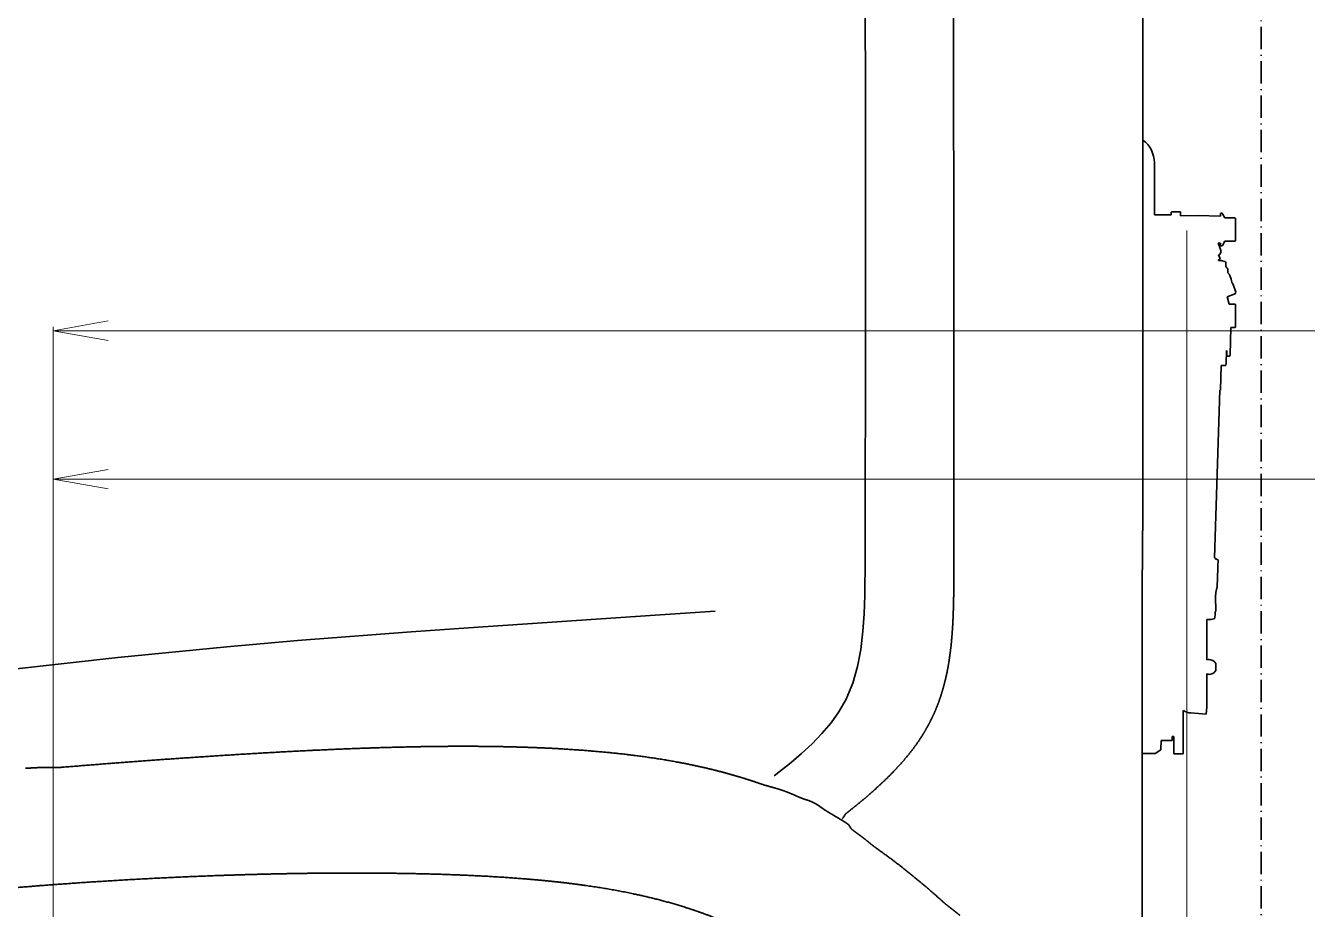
# Model space of a CAD drawing. Header units: millimetres. Extents: x 120 to 10915, y 515 to 8014.
# Drawn here: x 1935 to 2625, y 5429 to 5904 of the extents above; entities that cross this region are included whole.
import ezdxf

# ---------------------------------------------------------------- set-up
doc = ezdxf.new("R2010")
doc.units = ezdxf.units.MM
doc.linetypes.add('DASHDOT', pattern=[18.5, 12, -3, 0.5, -3])
doc.layers.get('0').update_dxf_attribs({"lineweight": 13})
doc.layers.add('201_Dimensions', color=7, linetype='Continuous', lineweight=13)
doc.layers.add('206_Cab_side_and_top_view', color=7, linetype='Continuous', lineweight=13)

# ---------------------------------------------------------------- blocks, each defined once
blk = doc.blocks.new('2647074')
at = {"layer": '201_Dimensions', "color": 2, "linetype": 'DASHDOT', "lineweight": 35}
blk.add_line((2600, 1270), (2600, 2463.175293), dxfattribs=at)
blk = doc.blocks.new('2409089')
at = {"layer": '206_Cab_side_and_top_view', "color": 3, "lineweight": 35}
for p, q in [((2386.8, 2019.71), (2386.96, 1962.35)), ((2536.28, 1996.69), (2536.28, 1942.56)), ((2536.28, 1996.69), (2536.28, 1876.47)), ((2386.96, 1962.35), (2387.06, 1904.99)), ((2542.5, 1902.4), (2542.5, 1930.3)), ((2387.06, 1904.99), (2387.08, 1847.64)), ((2551.6, 1903.7), (2551.6, 1902.4)), ((2551.8, 1903.9), (2556.6, 1903.9)), ((2556.6, 1901.74), (2556.6, 1903.9)), ((2542.5, 1902.4), (2551.6, 1902.4)), ((2542.5, 1902.4), (2542.5, 1902.4)), ((2556.6, 1901.74), (2565.99, 1901.9)), ((2578, 1901.69), (2566.05, 1901.9)), ((2578, 1901.69), (2578, 1902.61)), ((2580.49, 1900.7), (2579.2, 1902.93)), ((2580.49, 1900.7), (2585.66, 1900.7)), ((2586.2, 1900.4), (2586.18, 1900.43)), ((2586.2, 1900.4), (2586.2, 1897.87)), ((2586.2, 1897.87), (2586.2, 1891.9)), ((2586.2, 1891.9), (2586.2, 1888.43)), ((2578, 1887.11), (2576.85, 1887.09)), ((2576.85, 1887.09), (2577.53, 1885.24)), ((2577.53, 1885.24), (2578.48, 1882.69)), ((2578, 1886.21), (2578, 1887.11)), ((2580.49, 1888.1), (2579.2, 1885.87)), ((2580.49, 1888.1), (2585.66, 1888.1)), ((2586.2, 1888.4), (2586.18, 1888.37)), ((2586.2, 1888.43), (2586.2, 1888.41)), ((2586.2, 1888.41), (2586.2, 1888.4)), ((2536.28, 1874.99), (2536.28, 1876.47)), ((2576.96, 1878.08), (2577.9, 1878.45)), ((2577.08, 1877.75), (2576.96, 1878.08)), ((2577.03, 1880.79), (2577.74, 1881.08)), ((2577.03, 1880.79), (2577.51, 1879.49)), ((2577.08, 1877.75), (2577.15, 1877.76)), ((2577.51, 1879.49), (2577.89, 1878.47)), ((2577.74, 1881.08), (2578.48, 1882.69)), ((2577.89, 1878.47), (2577.9, 1878.45)), ((2582.05, 1873.14), (2582.05, 1871.08)), ((2583.07, 1869.72), (2583.83, 1867.65)), ((2584.89, 1864.8), (2586.2, 1861.25)), ((2536.25, 1749.72), (2536.25, 1856.53)), ((2581.64, 1858.23), (2585.46, 1859.65)), ((2581.64, 1858.23), (2581.81, 1857.62)), ((2581.81, 1857.64), (2582.81, 1854.3)), ((2582.81, 1854.3), (2585.66, 1854.3)), ((2586.2, 1854), (2586.2, 1851.47)), ((2586.2, 1851.47), (2586.2, 1845.5)), ((2387.08, 1847.64), (2386.83, 1717.05)), ((2583.2, 1827.06), (2583.65, 1841.7)), ((2583.65, 1841.7), (2585.66, 1841.7)), ((2586.2, 1842), (2586.18, 1841.97)), ((2586.2, 1845.5), (2586.2, 1842.03)), ((2586.2, 1842.03), (2586.2, 1842.01)), ((2586.2, 1842.01), (2586.2, 1842)), ((2581.26, 1829.26), (2581.05, 1822.25)), ((2581.26, 1829.26), (2581.32, 1829.25)), ((2581.5, 1829.05), (2581.42, 1826.3)), ((2578.11, 1808.15), (2578.51, 1821.21)), ((2580.51, 1821.34), (2578.51, 1821.21)), ((2581.05, 1822.25), (2581.02, 1821.47)), ((2581.62, 1826.26), (2582.17, 1826.25)), ((2583.2, 1827.06), (2583.17, 1826.39)), ((2574.89, 1717.77), (2577.67, 1807.92)), ((2575.32, 1717.52), (2575.3, 1717.07)), ((2386.65, 1697.67), (2386.83, 1717.05)), ((2576.65, 1712.04), (2576.34, 1702.19)), ((2576.61, 1716.7), (2576.8, 1716.59)), ((2576.68, 1713.06), (2576.65, 1712.04)), ((2576.7, 1713.23), (2576.68, 1713.06)), ((2576.7, 1713.29), (2576.8, 1716.53)), ((2576.7, 1713.23), (2576.7, 1713.29)), ((2576.8, 1716.54), (2576.8, 1716.59)), ((2576.8, 1716.54), (2576.8, 1716.53)), ((2386.3, 1687.61), (2386.65, 1697.67)), ((2535.99, 1675), (2535.99, 1700.97)), ((2575.42, 1696.4), (2575.43, 1696.78)), ((2575.43, 1696.78), (2575.45, 1697.4)), ((2575.47, 1697.91), (2575.45, 1697.45)), ((2575.45, 1697.45), (2575.45, 1697.4)), ((2575.39, 1695.25), (2575.33, 1693.22)), ((2575.42, 1696.29), (2575.39, 1695.25)), ((2575.42, 1696.4), (2575.42, 1696.39)), ((2575.42, 1696.39), (2575.42, 1696.29)), ((2575.5, 1692.7), (2575.5, 1692.94)), ((2575.5, 1689.06), (2575.5, 1692.7)), ((2273.85, 1686.9), (2173.38, 1680.06)), ((2306.16, 1689.06), (2273.85, 1686.9)), ((2385.67, 1678.33), (2386.3, 1687.61)), ((2570.65, 1662.76), (2570.65, 1684.64)), ((2081.33, 1673.17), (2142.63, 1677.88)), ((2142.63, 1677.88), (2173.38, 1680.06)), ((2384.5, 1668.33), (2385.67, 1678.33)), ((2043.41, 1669.92), (1984.75, 1664.19)), ((2081.33, 1673.17), (2043.41, 1669.92)), ((2535.99, 1520.5), (2535.99, 1675)), ((1928.55, 1657.83), (1984.75, 1664.19)), ((2384.5, 1668.33), (2382.77, 1659.19)), ((2382.77, 1659.19), (2380.18, 1650.26)), ((2575.5, 1660.7), (2575.5, 1660.94)), ((2575.5, 1657.06), (2575.5, 1660.7)), ((2380.18, 1650.26), (2378.52, 1645.92)), ((2570.65, 1637.52), (2570.65, 1655.24)), ((2372.7, 1634.85), (2376.58, 1641.7)), ((2378.52, 1645.92), (2376.58, 1641.7)), ((2368.5, 1628.91), (2372.7, 1634.85)), ((2558, 1612.26), (2558, 1635.56)), ((2570.65, 1637.52), (2570.3, 1633.54)), ((2363.62, 1623.13), (2368.5, 1628.91)), ((2562.13, 1634.25), (2570.3, 1633.54)), ((2358.34, 1617.69), (2363.62, 1623.13)), ((2553, 1621.64), (2552, 1621.52)), ((2552, 1619.51), (2552, 1621.52)), ((2553, 1612.26), (2553, 1621.64)), ((2163.06, 1616.3), (2163.27, 1616.3)), ((2352.55, 1612.35), (2358.34, 1617.69)), ((2546, 1614.49), (2543, 1612.39)), ((2546.15, 1617.12), (2546, 1617.06)), ((2546, 1614.49), (2546, 1617.06)), ((2546.15, 1619.51), (2546.15, 1617.47)), ((2546.15, 1619.51), (2552, 1619.51)), ((2546.15, 1617.12), (2546.15, 1617.55)), ((2347.02, 1607.63), (2337.94, 1600.45)), ((2347.02, 1607.63), (2352.55, 1612.35)), ((2535.99, 1612.39), (2543, 1612.39)), ((2553, 1612.26), (2558, 1612.26)), ((2349.49, 1589.76), (2349.44, 1589.78)), ((2349.49, 1589.76), (2349.53, 1589.74)), ((2349.53, 1589.74), (2350.44, 1589.34)), ((2377.24, 1574.63), (2377.2, 1574.66)), ((2377.24, 1574.63), (2377.29, 1574.59))]:
    blk.add_line(p, q, dxfattribs=at)
for centre, radius, start, end in [((2527.3, 1930.3), 15.2, 0, 53.78448), ((2551.8, 1903.7), 0.2, 90, 180), ((2566.05, 1902.15), 0.257, 256.04405, 268.87586), ((2578.64, 1902.61), 0.643, 30, 180), ((2578.64, 1886.19), 0.643, 180, 330), ((2577.55, 1871.27), 6.5, 70.96818, 93.51416), ((2577.55, 1871.27), 6.5, 58.22735, 70.96818), ((3997.23, 1829.52), 1417.04, 178.08799, 178.18333), ((2578.55, 1871.2), 4, 28.95502, 54.04986), ((2580.25, 1868.68), 3, 20.31658, 53.17666), ((2588.65, 1867.81), 4.82, 181.8906, 218.74256), ((2585.03, 1860.82), 1.25, 290.31658, 20.31658), ((2581.31, 1829.06), 0.197, 359.19471, 86.63778), ((2572, 1691), 4, 28.95503, 33.93896), ((2572, 1691), 6.5, 257.99212, 262.93566), ((2572, 1691), 6.5, 262.93566, 285.43593), ((2572, 1691), 6.5, 285.43593, 298.22692), ((1690.05, 1715.26), 885.53, 358.05956, 358.2733), ((2572, 1691), 4, 322.50981, 331.04497), ((2572, 1659), 4, 28.95502, 109.74435), ((2572, 1659), 4, 250.25572, 331.04498), ((2563, 1644.22), 10, 240.00028, 264.99987), ((2289.92, 1369.92), 227.17, 73.00769, 73.4524), ((2194.14, 1338.34), 297.75, 54.98674, 55.8324), ((3005.69, 2659.79), 1253.79, 239.47547, 239.72848), ((2060.91, 1366.66), 378.92, 32.82084, 33.13351)]:
    blk.add_arc(centre, radius, start, end, dxfattribs=at)
for centre, major_axis, start_param, end_param in [((2580.02, 1821.5), (1, -0.031), 5.23511, 6.282307), ((2581.62, 1826.3), (-0.2, 0.006), 6.282307, 7.853104), ((2582.17, 1826.42), (1, -0.031), 4.711511, 6.282307), ((2575.61, 1808.22), (2.5, -0.08), 5.685784, 6.283211), ((2572.82, 1717.6), (2.5, -0.08), 0.498821, 0.597402), ((2572.82, 1717.6), (2.5, -0.08), 0.000025, 0.498821), ((2572.79, 1716.61), (4, -0.12), 0.495837, 0.89567), ((2572.79, 1716.61), (4, -0.12), 0.30243, 0.495837)]:
    blk.add_ellipse(centre, major_axis=major_axis, ratio=0.169462, start_param=start_param, end_param=end_param, dxfattribs=at)
for points, knots in [([(2536.28, 1996.69), (2536.28, 1998.53), (2536.28, 2000.38), (2536.28, 2002.23), (2536.28, 2005.96), (2536.28, 2009.68), (2536.28, 2011.41), (2536.28, 2014.68), (2536.28, 2017.94), (2536.27, 2019.33), (2536.27, 2021.05), (2536.27, 2022.78), (2536.27, 2023.73), (2536.27, 2024.59), (2536.27, 2025.45), (2536.27, 2025.68), (2536.26, 2026.57), (2536.26, 2027.46), (2536.26, 2028.29), (2536.26, 2029.09), (2536.26, 2029.89), (2536.26, 2030.48), (2536.26, 2031.41), (2536.25, 2032.34), (2536.25, 2032.65), (2536.25, 2033.61), (2536.25, 2034.57), (2536.25, 2035.05), (2536.25, 2035.86), (2536.24, 2036.68), (2536.24, 2037.56), (2536.24, 2038.4), (2536.24, 2039.24), (2536.23, 2039.62), (2536.23, 2040.61), (2536.23, 2041.59), (2536.23, 2041.9), (2536.22, 2042.88), (2536.22, 2043.85), (2536.22, 2044.26), (2536.21, 2045.27), (2536.21, 2046.28), (2536.21, 2046.45), (2536.21, 2047.45), (2536.2, 2048.45), (2536.2, 2048.91), (2536.2, 2049.84), (2536.19, 2050.77), (2536.19, 2051.21), (2536.17, 2055.38), (2536.14, 2059.54), (2536.12, 2063.24), (2535.99, 2081.49), (2535.77, 2099.73), (2535.54, 2114.3), (2535.22, 2129.64), (2534.84, 2144.98), (2534.82, 2145.78), (2534.68, 2151.39), (2534.53, 2157), (2534.4, 2161.7), (2534.23, 2167.32), (2534.05, 2172.94), (2534.03, 2173.74), (2533.83, 2180.19), (2533.61, 2186.64), (2533.41, 2192.28), (2533.18, 2198.72), (2532.93, 2205.16), (2532.89, 2206.19), (2532.76, 2209.51), (2532.63, 2212.84), (2532.53, 2215.34), (2532.36, 2219.56), (2532.19, 2223.77), (2532.12, 2225.45), (2531.98, 2228.82), (2531.83, 2232.19), (2531.76, 2233.87), (2531.64, 2236.54), (2531.52, 2239.21), (2531.5, 2239.77), (2531.22, 2246.16), (2530.92, 2252.56), (2530.67, 2257.97), (2530.37, 2264.22), (2530.07, 2270.47), (2530.01, 2271.6), (2529.88, 2274.28), (2529.75, 2276.97), (2529.66, 2278.78), (2529.52, 2281.54), (2529.38, 2284.3), (2529.34, 2285.22), (2529.24, 2287.09), (2529.15, 2288.97), (2529.11, 2289.72), (2528.32, 2305.29), (2527.49, 2320.86), (2526.71, 2335.42), (2525.9, 2350.03), (2525.09, 2364.64)], [0, 0, 0, 0, 0, 0, 9.241664, 9.241664, 9.241664, 18.62768, 18.62768, 18.62768, 25.558928, 25.558928, 25.558928, 27.258717, 27.258717, 27.258717, 29.865634, 29.865634, 29.865634, 31.725979, 31.725979, 31.725979, 33.871445, 33.871445, 33.871445, 36.369266, 36.369266, 36.369266, 38.656136, 38.656136, 38.656136, 40.442683, 40.442683, 40.442683, 42.85202, 42.85202, 42.85202, 45.353006, 45.353006, 45.353006, 47.738113, 47.738113, 47.738113, 50.40768, 50.40768, 50.40768, 52.71937, 52.71937, 52.71937, 55.061268, 55.061268, 55.061268, 73.554779, 73.554779, 73.554779, 146.289568, 146.289568, 146.289568, 150.282721, 150.282721, 150.282721, 174.357374, 174.357374, 174.357374, 178.390186, 178.390186, 178.390186, 206.619835, 206.619835, 206.619835, 210.597653, 210.597653, 210.597653, 223.265666, 223.265666, 223.265666, 231.689722, 231.689722, 231.689722, 240.113777, 240.113777, 240.113777, 245.059226, 245.059226, 245.059226, 272.126856, 272.126856, 272.126856, 276.356983, 276.356983, 276.356983, 285.56393, 285.56393, 285.56393, 290.157668, 290.157668, 290.157668, 294.950521, 294.950521, 294.950521, 368.099064, 368.099064, 368.099064, 368.099064, 368.099064, 368.099064]), ([(2433.45, 2197.5), (2433.61, 2175.77), (2433.74, 2154.04), (2433.86, 2132.31), (2433.98, 2108.45), (2434.08, 2084.59), (2434.1, 2081.05), (2434.19, 2057.2), (2434.27, 2033.34), (2434.34, 2011.62), (2434.4, 1987.49), (2434.44, 1963.36), (2434.45, 1960.94), (2434.49, 1936.84), (2434.53, 1912.74), (2434.55, 1891.06), (2434.57, 1867.37), (2434.58, 1843.69), (2434.58, 1839.65), (2434.6, 1813.74), (2434.6, 1787.84), (2434.6, 1763.94), (2434.6, 1740.04), (2434.6, 1716.14)], [0, 0, 0, 0, 0, 0, 109.177919, 109.177919, 109.177919, 119.89868, 119.89868, 119.89868, 229.041459, 229.041459, 229.041459, 241.167891, 241.167891, 241.167891, 350.134578, 350.134578, 350.134578, 360.191726, 360.191726, 360.191726, 480.301005, 480.301005, 480.301005, 480.301005, 480.301005, 480.301005]), ([(2536.28, 1996.69), (2536.28, 2000.03), (2536.28, 2003.38), (2536.28, 2006.56), (2536.28, 2011.47), (2536.28, 2016.38), (2536.27, 2018.4), (2536.27, 2020.24), (2536.27, 2022.08), (2536.27, 2022.36), (2536.27, 2022.91), (2536.27, 2023.46), (2536.27, 2023.74), (2536.27, 2024.29), (2536.27, 2024.84), (2536.27, 2025.12), (2536.27, 2025.53), (2536.27, 2025.94), (2536.27, 2026.08), (2536.27, 2026.36), (2536.26, 2026.65), (2536.26, 2026.76), (2536.26, 2027.17), (2536.26, 2027.57), (2536.26, 2027.91), (2536.26, 2028.44), (2536.26, 2028.98), (2536.26, 2029.26), (2536.26, 2029.69), (2536.26, 2030.12), (2536.26, 2030.27), (2536.26, 2030.58), (2536.26, 2030.89), (2536.26, 2031.04), (2536.26, 2031.34), (2536.26, 2031.63), (2536.25, 2031.84), (2536.25, 2032.14), (2536.25, 2032.43), (2536.25, 2032.59), (2536.25, 2032.9), (2536.25, 2033.2), (2536.25, 2033.36), (2536.25, 2033.59), (2536.25, 2033.82), (2536.25, 2033.9), (2536.25, 2034.05), (2536.25, 2034.21), (2536.25, 2034.28), (2536.25, 2034.44), (2536.25, 2034.59), (2536.25, 2034.67), (2536.25, 2034.82), (2536.25, 2034.98), (2536.25, 2035.06), (2536.25, 2035.21), (2536.25, 2035.36), (2536.25, 2035.44), (2536.25, 2035.6), (2536.25, 2035.76), (2536.25, 2035.82), (2536.25, 2035.98), (2536.24, 2036.14), (2536.24, 2036.22), (2536.24, 2036.37), (2536.24, 2036.53), (2536.24, 2036.61), (2536.24, 2036.86), (2536.24, 2037.1), (2536.24, 2037.21), (2536.24, 2037.69), (2536.24, 2038.17), (2536.24, 2038.48), (2536.24, 2038.99), (2536.23, 2039.49), (2536.23, 2039.52), (2536.23, 2039.79), (2536.23, 2040.06), (2536.23, 2040.11), (2536.23, 2040.28), (2536.23, 2040.44), (2536.23, 2040.52), (2536.23, 2040.68), (2536.23, 2040.84), (2536.23, 2040.9), (2536.23, 2041.06), (2536.23, 2041.22), (2536.23, 2041.3), (2536.23, 2041.46), (2536.23, 2041.61), (2536.23, 2041.69), (2536.23, 2041.85), (2536.23, 2042.01), (2536.23, 2042.07), (2536.23, 2042.23), (2536.23, 2042.38), (2536.23, 2042.45), (2536.22, 2042.59), (2536.22, 2042.73), (2536.22, 2042.8), (2536.22, 2043.02), (2536.22, 2043.23), (2536.22, 2043.36), (2536.22, 2043.64), (2536.22, 2043.93), (2536.22, 2044.07), (2536.22, 2044.34), (2536.22, 2044.62), (2536.22, 2044.79), (2536.21, 2045.19), (2536.21, 2045.59), (2536.21, 2045.93), (2536.21, 2046.48), (2536.21, 2047.03), (2536.21, 2047.31), (2536.2, 2048), (2536.2, 2048.69), (2536.2, 2049.1), (2536.19, 2049.92), (2536.19, 2050.74), (2536.19, 2051.15), (2536.19, 2051.76), (2536.18, 2052.37), (2536.18, 2052.57), (2536.18, 2052.98), (2536.18, 2053.38), (2536.18, 2053.58), (2536.18, 2053.78), (2536.17, 2053.98)], [0, 0, 0, 0, 0, 0, 16.734874, 16.734874, 16.734874, 24.565875, 24.565875, 24.565875, 25.945687, 25.945687, 25.945687, 27.325498, 27.325498, 27.325498, 28.705817, 28.705817, 28.705817, 29.395977, 29.395977, 29.395977, 30.115547, 30.115547, 30.115547, 31.425819, 31.425819, 31.425819, 32.806138, 32.806138, 32.806138, 33.577631, 33.577631, 33.577631, 34.349124, 34.349124, 34.349124, 35.047646, 35.047646, 35.047646, 35.819139, 35.819139, 35.819139, 36.590632, 36.590632, 36.590632, 36.976378, 36.976378, 36.976378, 37.362124, 37.362124, 37.362124, 37.747871, 37.747871, 37.747871, 38.133617, 38.133617, 38.133617, 38.519363, 38.519363, 38.519363, 38.925428, 38.925428, 38.925428, 39.316514, 39.316514, 39.316514, 39.707601, 39.707601, 39.707601, 40.557488, 40.557488, 40.557488, 42.121835, 42.121835, 42.121835, 43.062673, 43.062673, 43.062673, 43.49072, 43.49072, 43.49072, 43.881807, 43.881807, 43.881807, 44.300355, 44.300355, 44.300355, 44.691442, 44.691442, 44.691442, 45.082528, 45.082528, 45.082528, 45.497983, 45.497983, 45.497983, 45.850298, 45.850298, 45.850298, 46.202612, 46.202612, 46.202612, 46.928907, 46.928907, 46.928907, 47.633535, 47.633535, 47.633535, 48.299211, 48.299211, 48.299211, 49.639925, 49.639925, 49.639925, 51.049183, 51.049183, 51.049183, 53.096338, 53.096338, 53.096338, 55.143493, 55.143493, 55.143493, 56.150827, 56.150827, 56.150827, 57.158161, 57.158161, 57.158161, 57.158161, 57.158161, 57.158161]), ([(2586.18, 1900.43), (2586.17, 1900.46), (2586.13, 1900.49), (2586.08, 1900.53), (2585.98, 1900.58), (2585.83, 1900.64), (2585.78, 1900.66), (2585.72, 1900.68), (2585.66, 1900.7)], [7.017745, 7.017745, 7.017745, 7.017745, 7.017745, 7.017745, 37.06204, 37.06204, 37.06204, 50.144493, 50.144493, 50.144493, 50.144493, 50.144493, 50.144493]), ([(2586.18, 1888.37), (2586.17, 1888.34), (2586.13, 1888.31), (2586.08, 1888.27), (2585.98, 1888.22), (2585.83, 1888.16), (2585.78, 1888.14), (2585.72, 1888.12), (2585.66, 1888.1)], [7.017745, 7.017745, 7.017745, 7.017745, 7.017745, 7.017745, 37.06204, 37.06204, 37.06204, 50.144493, 50.144493, 50.144493, 50.144493, 50.144493, 50.144493]), ([(2536.25, 1856.53), (2536.25, 1856.91), (2536.25, 1857.29), (2536.25, 1857.67), (2536.25, 1858.43), (2536.25, 1859.19), (2536.25, 1859.59), (2536.25, 1860.11), (2536.25, 1860.63), (2536.25, 1860.78), (2536.25, 1861.06), (2536.25, 1861.35), (2536.25, 1861.49), (2536.25, 1861.78), (2536.25, 1862.06), (2536.25, 1862.21), (2536.25, 1862.49), (2536.25, 1862.78), (2536.26, 1862.92), (2536.26, 1863.57), (2536.26, 1864.22), (2536.26, 1864.66), (2536.26, 1865.27), (2536.26, 1865.89), (2536.26, 1866), (2536.26, 1866.23), (2536.27, 1866.46), (2536.27, 1866.57), (2536.27, 1867.15), (2536.27, 1867.74), (2536.27, 1868.2), (2536.27, 1868.82), (2536.27, 1869.44), (2536.27, 1869.58), (2536.28, 1869.87), (2536.28, 1870.17), (2536.28, 1870.3), (2536.28, 1870.83), (2536.28, 1871.37), (2536.28, 1871.77), (2536.28, 1872.65), (2536.28, 1873.53), (2536.28, 1874.01), (2536.28, 1874.5), (2536.28, 1874.99)], [0, 0, 0, 0, 0, 0, 1.911655, 1.911655, 1.911655, 3.796764, 3.796764, 3.796764, 4.515663, 4.515663, 4.515663, 5.22878, 5.22878, 5.22878, 5.947694, 5.947694, 5.947694, 6.666608, 6.666608, 6.666608, 9.224864, 9.224864, 9.224864, 9.796371, 9.796371, 9.796371, 10.367879, 10.367879, 10.367879, 12.772401, 12.772401, 12.772401, 13.502099, 13.502099, 13.502099, 14.241044, 14.241044, 14.241044, 16.190077, 16.190077, 16.190077, 18.64081, 18.64081, 18.64081, 18.64081, 18.64081, 18.64081]), ([(2586.18, 1854.03), (2586.17, 1854.06), (2586.13, 1854.09), (2586.08, 1854.13), (2585.98, 1854.18), (2585.83, 1854.24), (2585.78, 1854.26), (2585.72, 1854.28), (2585.66, 1854.3)], [6.94993, 6.94993, 6.94993, 6.94993, 6.94993, 6.94993, 37.06204, 37.06204, 37.06204, 50.144493, 50.144493, 50.144493, 50.144493, 50.144493, 50.144493]), ([(2586.18, 1841.97), (2586.17, 1841.94), (2586.13, 1841.91), (2586.08, 1841.87), (2585.98, 1841.82), (2585.83, 1841.76), (2585.78, 1841.74), (2585.72, 1841.72), (2585.66, 1841.7)], [6.94993, 6.94993, 6.94993, 6.94993, 6.94993, 6.94993, 37.06204, 37.06204, 37.06204, 50.144493, 50.144493, 50.144493, 50.144493, 50.144493, 50.144493]), ([(2535.99, 1700.97), (2535.99, 1701.23), (2535.99, 1701.48), (2535.99, 1701.73), (2535.99, 1702.05), (2535.99, 1702.37), (2535.99, 1702.44), (2535.99, 1702.57), (2535.99, 1702.7), (2535.99, 1702.76), (2535.99, 1702.95), (2535.99, 1703.14), (2535.99, 1703.27), (2535.99, 1703.46), (2535.99, 1703.65), (2535.99, 1703.72), (2535.99, 1703.85), (2535.99, 1703.97), (2535.99, 1704.04), (2535.99, 1704.17), (2535.99, 1704.29), (2535.99, 1704.36), (2535.99, 1704.49), (2535.99, 1704.61), (2535.99, 1704.68), (2535.99, 1704.81), (2535.99, 1704.93), (2535.99, 1705), (2535.99, 1705.13), (2535.99, 1705.26), (2535.99, 1705.31), (2535.99, 1705.44), (2535.99, 1705.57), (2535.99, 1705.64), (2535.99, 1705.77), (2535.99, 1705.89), (2535.99, 1705.96), (2535.99, 1706.06), (2535.99, 1706.17), (2535.99, 1706.21), (2535.99, 1706.3), (2535.99, 1706.38), (2535.99, 1706.43), (2535.99, 1706.55), (2535.99, 1706.67), (2535.99, 1706.77), (2535.99, 1706.89), (2535.99, 1707.02), (2535.99, 1707.06), (2535.99, 1707.14), (2535.99, 1707.23), (2535.99, 1707.27), (2535.99, 1707.36), (2535.99, 1707.44), (2535.99, 1707.48), (2535.99, 1707.57), (2535.99, 1707.65), (2535.99, 1707.69), (2535.99, 1707.78), (2535.99, 1707.86), (2535.99, 1707.91), (2535.99, 1708.03), (2535.99, 1708.15), (2535.99, 1708.25), (2536, 1708.37), (2536, 1708.5), (2536, 1708.54), (2536, 1708.76), (2536, 1708.97), (2536, 1709.12), (2536, 1709.51), (2536, 1709.89), (2536, 1710.12), (2536, 1710.44), (2536, 1710.75), (2536, 1710.87), (2536.01, 1711.08), (2536.01, 1711.29), (2536.01, 1711.4), (2536.01, 1711.61), (2536.01, 1711.83), (2536.01, 1711.93), (2536.01, 1712.15), (2536.01, 1712.36), (2536.01, 1712.47), (2536.01, 1712.79), (2536.02, 1713.11), (2536.02, 1713.32), (2536.02, 1713.95), (2536.03, 1714.58), (2536.03, 1715), (2536.03, 1715.83), (2536.04, 1716.67), (2536.04, 1717.08), (2536.05, 1718.11), (2536.06, 1719.14), (2536.07, 1719.75), (2536.08, 1720.64), (2536.08, 1721.53), (2536.09, 1721.81), (2536.09, 1722.37), (2536.1, 1722.92), (2536.1, 1723.2), (2536.11, 1724.03), (2536.12, 1724.87), (2536.12, 1725.44), (2536.13, 1726.27), (2536.14, 1727.1), (2536.14, 1727.35), (2536.15, 1727.9), (2536.15, 1728.45), (2536.16, 1728.72), (2536.16, 1729.27), (2536.17, 1729.83), (2536.17, 1730.11), (2536.17, 1730.68), (2536.18, 1731.25), (2536.18, 1731.54), (2536.18, 1731.98), (2536.19, 1732.43), (2536.19, 1732.58), (2536.19, 1732.9), (2536.19, 1733.23), (2536.2, 1733.39), (2536.2, 1733.71), (2536.2, 1734.03), (2536.2, 1734.19), (2536.2, 1734.51), (2536.21, 1734.83), (2536.21, 1734.99), (2536.21, 1735.55), (2536.21, 1736.1), (2536.22, 1736.49), (2536.22, 1737.07), (2536.22, 1737.66), (2536.22, 1737.87), (2536.23, 1738.26), (2536.23, 1738.65), (2536.23, 1738.85), (2536.23, 1739.2), (2536.23, 1739.54), (2536.23, 1739.71), (2536.23, 1740.02), (2536.24, 1740.33), (2536.24, 1740.48), (2536.24, 1740.87), (2536.24, 1741.26), (2536.24, 1741.49), (2536.24, 1741.76), (2536.24, 1742.04), (2536.24, 1742.07), (2536.24, 1742.15), (2536.24, 1742.23), (2536.24, 1742.27), (2536.24, 1742.36), (2536.24, 1742.45), (2536.24, 1742.51), (2536.24, 1742.61), (2536.24, 1742.72), (2536.24, 1742.77), (2536.24, 1742.88), (2536.24, 1742.99), (2536.24, 1743.04), (2536.24, 1743.15), (2536.24, 1743.25), (2536.24, 1743.31), (2536.24, 1743.42), (2536.24, 1743.52), (2536.24, 1743.58), (2536.25, 1743.68), (2536.25, 1743.79), (2536.25, 1743.84), (2536.25, 1743.95), (2536.25, 1744.06), (2536.25, 1744.11), (2536.25, 1744.22), (2536.25, 1744.33), (2536.25, 1744.37), (2536.25, 1744.53), (2536.25, 1744.7), (2536.25, 1744.81), (2536.25, 1744.97), (2536.25, 1745.13), (2536.25, 1745.18), (2536.25, 1745.29), (2536.25, 1745.4), (2536.25, 1745.44), (2536.25, 1745.6), (2536.25, 1745.77), (2536.25, 1745.88), (2536.25, 1746.09), (2536.25, 1746.3), (2536.25, 1746.41), (2536.25, 1746.6), (2536.25, 1746.78), (2536.25, 1746.85), (2536.25, 1747.01), (2536.25, 1747.17), (2536.25, 1747.24), (2536.25, 1747.4), (2536.25, 1747.55), (2536.25, 1747.63), (2536.25, 1747.79), (2536.25, 1747.94), (2536.25, 1748.02), (2536.25, 1748.25), (2536.25, 1748.48), (2536.25, 1748.65), (2536.25, 1748.95), (2536.25, 1749.25), (2536.25, 1749.42), (2536.25, 1749.57), (2536.25, 1749.72)], [0, 0, 0, 0, 0, 0, 1.297293, 1.297293, 1.297293, 1.617353, 1.617353, 1.617353, 1.939908, 1.939908, 1.939908, 2.573771, 2.573771, 2.573771, 2.893832, 2.893832, 2.893832, 3.213893, 3.213893, 3.213893, 3.533953, 3.533953, 3.533953, 3.854014, 3.854014, 3.854014, 4.174076, 4.174076, 4.174076, 4.519886, 4.519886, 4.519886, 4.835902, 4.835902, 4.835902, 5.155962, 5.155962, 5.155962, 5.365136, 5.365136, 5.365136, 5.570394, 5.570394, 5.570394, 5.971325, 5.971325, 5.971325, 6.179273, 6.179273, 6.179273, 6.39089, 6.39089, 6.39089, 6.602505, 6.602505, 6.602505, 6.81412, 6.81412, 6.81412, 7.021764, 7.021764, 7.021764, 7.421619, 7.421619, 7.421619, 7.633244, 7.633244, 7.633244, 8.506395, 8.506395, 8.506395, 9.567083, 9.567083, 9.567083, 10.097127, 10.097127, 10.097127, 10.634773, 10.634773, 10.634773, 11.172422, 11.172422, 11.172422, 11.710071, 11.710071, 11.710071, 12.785361, 12.785361, 12.785361, 14.88277, 14.88277, 14.88277, 16.982516, 16.982516, 16.982516, 20.094997, 20.094997, 20.094997, 21.502954, 21.502954, 21.502954, 22.91091, 22.91091, 22.91091, 25.736105, 25.736105, 25.736105, 27.138846, 27.138846, 27.138846, 28.513814, 28.513814, 28.513814, 29.955497, 29.955497, 29.955497, 31.39718, 31.39718, 31.39718, 32.218979, 32.218979, 32.218979, 33.028673, 33.028673, 33.028673, 33.850213, 33.850213, 33.850213, 34.659907, 34.659907, 34.659907, 36.636331, 36.636331, 36.636331, 37.604354, 37.604354, 37.604354, 38.586697, 38.586697, 38.586697, 39.352699, 39.352699, 39.352699, 40.131316, 40.131316, 40.131316, 41.299241, 41.299241, 41.299241, 41.493898, 41.493898, 41.493898, 41.688555, 41.688555, 41.688555, 41.95593, 41.95593, 41.95593, 42.223305, 42.223305, 42.223305, 42.488237, 42.488237, 42.488237, 42.74735, 42.74735, 42.74735, 43.014725, 43.014725, 43.014725, 43.282099, 43.282099, 43.282099, 43.545335, 43.545335, 43.545335, 43.828646, 43.828646, 43.828646, 44.359092, 44.359092, 44.359092, 44.624529, 44.624529, 44.624529, 44.909351, 44.909351, 44.909351, 45.43868, 45.43868, 45.43868, 45.966069, 45.966069, 45.966069, 46.357011, 46.357011, 46.357011, 46.74479, 46.74479, 46.74479, 47.132569, 47.132569, 47.132569, 47.526974, 47.526974, 47.526974, 48.286975, 48.286975, 48.286975, 49.050027, 49.050027, 49.050027, 49.050027, 49.050027, 49.050027]), ([(2434.6, 1716.14), (2434.6, 1712.63), (2434.6, 1709.11), (2434.6, 1705.6), (2434.55, 1699.16), (2434.42, 1692.72), (2434.34, 1689.8), (2434.15, 1684.62), (2433.85, 1679.45), (2433.7, 1677.21), (2433.36, 1673.1), (2432.93, 1669), (2432.7, 1667.14), (2432.14, 1662.93), (2431.43, 1658.73), (2430.99, 1656.39), (2430.19, 1652.67), (2429.24, 1648.99), (2428.86, 1647.63), (2427.73, 1643.74), (2426.41, 1639.92), (2425.47, 1637.48), (2424.22, 1634.53), (2422.84, 1631.63), (2422.59, 1631.11), (2422.34, 1630.6), (2422.08, 1630.08)], [0, 0, 0, 0, 0, 0, 17.563887, 17.563887, 17.563887, 32.200799, 32.200799, 32.200799, 43.459367, 43.459367, 43.459367, 52.820587, 52.820587, 52.820587, 64.730051, 64.730051, 64.730051, 71.819104, 71.819104, 71.819104, 84.96565, 84.96565, 84.96565, 87.850647, 87.850647, 87.850647, 87.850647, 87.850647, 87.850647]), ([(2422.08, 1630.08), (2420.22, 1626.39), (2418.16, 1622.81), (2415.91, 1619.34), (2413.35, 1615.78), (2410.62, 1612.35), (2410.45, 1612.13), (2407.81, 1608.85), (2405.04, 1605.69), (2402.32, 1602.81), (2399.06, 1599.55), (2395.71, 1596.38), (2395.22, 1595.93), (2391.94, 1592.89), (2388.59, 1589.93), (2385.68, 1587.46), (2382.52, 1584.85), (2379.32, 1582.28), (2379.03, 1582.06), (2378.33, 1581.49), (2377.63, 1580.93), (2377.15, 1580.56), (2376.67, 1580.18), (2376.2, 1579.8)], [0, 0, 0, 0, 0, 0, 20.766903, 20.766903, 20.766903, 22.037508, 22.037508, 22.037508, 41.90683, 41.90683, 41.90683, 45.19835, 45.19835, 45.19835, 64.350431, 64.350431, 64.350431, 65.805882, 65.805882, 65.805882, 68.86394, 68.86394, 68.86394, 68.86394, 68.86394, 68.86394]), ([(2163.06, 1616.3), (2162.03, 1616.29), (2160.99, 1616.28), (2159.95, 1616.28), (2157.5, 1616.25), (2155.02, 1616.22), (2153.6, 1616.21), (2151.23, 1616.17), (2148.9, 1616.13), (2147.97, 1616.12), (2146.44, 1616.09), (2144.91, 1616.06), (2144.03, 1616.04), (2133.62, 1615.83), (2123.2, 1615.53), (2113.39, 1615.18), (2101.49, 1614.69), (2089.61, 1614.13), (2087.55, 1614.03), (2059.8, 1612.65), (2032.06, 1610.91), (2006.41, 1609.12), (1980.76, 1607.17), (1955.13, 1605.05)], [0, 0, 0, 0, 0, 0, 8.97047, 8.97047, 8.97047, 20.935737, 20.935737, 20.935737, 28.912323, 28.912323, 28.912323, 34.195433, 34.195433, 34.195433, 119.221027, 119.221027, 119.221027, 137.279338, 137.279338, 137.279338, 360.235356, 360.235356, 360.235356, 360.235356, 360.235356, 360.235356]), ([(2163.27, 1616.3), (2180.64, 1616.4), (2198.01, 1616.21), (2215.41, 1615.64), (2237.27, 1614.32), (2259.02, 1611.87), (2263.44, 1611.33), (2274.58, 1609.82), (2285.66, 1607.94), (2292.33, 1606.65), (2298.98, 1605.19), (2305.59, 1603.55)], [0, 0, 0, 0, 0, 0, 150.651974, 150.651974, 150.651974, 189.104419, 189.104419, 189.104419, 247.72298, 247.72298, 247.72298, 247.72298, 247.72298, 247.72298]), ([(1935.12, 1604.56), (1935.54, 1604.55), (1936, 1604.56), (1936.5, 1604.57), (1937.5, 1604.61), (1938.54, 1604.66), (1939.07, 1604.69), (1939.6, 1604.72), (1940.14, 1604.75)], [0, 0, 0, 0, 0, 0, 5.607539, 5.607539, 5.607539, 11.415596, 11.415596, 11.415596, 11.415596, 11.415596, 11.415596]), ([(1955.13, 1605.05), (1954.99, 1605.04), (1954.86, 1605.03), (1954.72, 1605.02), (1954.45, 1605), (1954.18, 1604.99), (1954.04, 1604.98), (1952.08, 1604.88), (1950.13, 1604.88), (1948.34, 1604.91), (1945.62, 1604.93), (1942.9, 1604.87), (1941.98, 1604.84), (1941.06, 1604.8), (1940.14, 1604.75)], [0, 0, 0, 0, 0, 0, 1.502226, 1.502226, 1.502226, 3.004453, 3.004453, 3.004453, 23.204305, 23.204305, 23.204305, 33.613728, 33.613728, 33.613728, 33.613728, 33.613728, 33.613728]), ([(2330.59, 1596.13), (2330.72, 1596.08), (2330.85, 1596.04), (2330.98, 1595.99), (2331.24, 1595.9), (2331.5, 1595.82), (2331.65, 1595.77), (2332.18, 1595.6), (2332.7, 1595.44), (2333.05, 1595.34), (2333.64, 1595.17), (2334.25, 1594.99), (2334.5, 1594.92), (2334.87, 1594.82), (2335.24, 1594.71), (2335.47, 1594.65), (2335.84, 1594.55), (2336.22, 1594.44), (2336.48, 1594.37), (2336.74, 1594.3), (2337.01, 1594.22)], [0, 0, 0, 0, 0, 0, 1.379095, 1.379095, 1.379095, 2.716257, 2.716257, 2.716257, 6.81877, 6.81877, 6.81877, 9.513388, 9.513388, 9.513388, 10.637979, 10.637979, 10.637979, 13.374414, 13.374414, 13.374414, 13.374414, 13.374414, 13.374414]), ([(2349.44, 1589.78), (2349.2, 1589.89), (2348.95, 1590), (2348.7, 1590.1), (2347.24, 1590.74), (2345.78, 1591.35), (2344.55, 1591.82), (2342.33, 1592.63), (2340.06, 1593.34), (2339.05, 1593.65), (2338.03, 1593.94), (2337.01, 1594.22)], [0, 0, 0, 0, 0, 0, 2.663717, 2.663717, 2.663717, 15.994876, 15.994876, 15.994876, 26.632557, 26.632557, 26.632557, 26.632557, 26.632557, 26.632557]), ([(2350.44, 1589.34), (2351.1, 1589.05), (2351.76, 1588.76), (2352.4, 1588.5), (2353.27, 1588.15), (2354.06, 1587.87), (2354.26, 1587.8), (2354.45, 1587.73), (2354.63, 1587.68)], [0, 0, 0, 0, 0, 0, 5.082111, 5.082111, 5.082111, 6.956415, 6.956415, 6.956415, 6.956415, 6.956415, 6.956415]), ([(2356.31, 1587.17), (2356.62, 1587.08), (2357.01, 1586.93), (2357.42, 1586.76), (2358.18, 1586.43), (2358.96, 1586.05), (2359.31, 1585.88), (2359.97, 1585.53), (2360.59, 1585.18), (2360.87, 1585.01), (2361.14, 1584.85), (2361.36, 1584.7)], [0, 0, 0, 0, 0, 0, 3.300994, 3.300994, 3.300994, 6.047967, 6.047967, 6.047967, 8.626087, 8.626087, 8.626087, 8.626087, 8.626087, 8.626087]), ([(2376.2, 1579.8), (2376.03, 1579.53), (2375.87, 1579.25), (2375.71, 1578.99), (2375.45, 1578.56), (2375.19, 1578.14), (2375.1, 1578.01), (2374.97, 1577.8), (2374.83, 1577.61), (2374.8, 1577.56), (2374.76, 1577.5), (2374.72, 1577.47), (2374.72, 1577.47), (2374.72, 1577.47), (2374.72, 1577.47)], [0, 0, 0, 0, 0, 0, 1.649051, 1.649051, 1.649051, 2.597138, 2.597138, 2.597138, 2.987311, 2.987311, 2.987311, 3.022547, 3.022547, 3.022547, 3.022547, 3.022547, 3.022547]), ([(2373.65, 1576.96), (2374.29, 1576.58), (2374.92, 1576.2), (2375.52, 1575.82), (2376.23, 1575.35), (2376.87, 1574.9), (2376.99, 1574.82), (2377.1, 1574.74), (2377.2, 1574.66)], [0, 0, 0, 0, 0, 0, 5.225415, 5.225415, 5.225415, 6.382831, 6.382831, 6.382831, 6.382831, 6.382831, 6.382831]), ([(2379.34, 1572.04), (2379.42, 1571.91), (2379.6, 1571.73), (2379.88, 1571.49), (2380.64, 1570.88), (2381.6, 1570.16), (2382.19, 1569.73), (2382.92, 1569.2), (2383.66, 1568.66), (2383.79, 1568.57), (2383.92, 1568.47), (2384.05, 1568.37)], [0, 0, 0, 0, 0, 0, 5.629629, 5.629629, 5.629629, 13.226084, 13.226084, 13.226084, 14.87085, 14.87085, 14.87085, 14.87085, 14.87085, 14.87085]), ([(2393.45, 1561.05), (2393.35, 1561.12), (2393.26, 1561.19), (2393.15, 1561.26), (2392.96, 1561.4), (2392.77, 1561.55), (2392.67, 1561.62), (2391.22, 1562.69), (2389.82, 1563.82), (2388.53, 1564.89), (2386.86, 1566.24), (2385.18, 1567.53), (2384.8, 1567.82), (2384.43, 1568.1), (2384.05, 1568.37)], [0, 0, 0, 0, 0, 0, 1.272901, 1.272901, 1.272901, 2.556266, 2.556266, 2.556266, 20.539158, 20.539158, 20.539158, 25.642623, 25.642623, 25.642623, 25.642623, 25.642623, 25.642623]), ([(2428.69, 1532.68), (2428.87, 1532.52), (2429.06, 1532.35), (2429.24, 1532.19), (2429.99, 1531.55), (2430.74, 1530.93), (2431.29, 1530.5), (2432.34, 1529.67), (2433.36, 1528.88), (2433.87, 1528.49), (2434.59, 1527.93), (2435.32, 1527.35), (2435.51, 1527.21), (2435.88, 1526.91), (2436.26, 1526.61), (2436.45, 1526.46), (2436.82, 1526.16), (2437.19, 1525.86), (2437.38, 1525.71), (2437.56, 1525.55), (2437.74, 1525.4)], [0, 0, 0, 0, 0, 0, 2.639228, 2.639228, 2.639228, 10.447455, 10.447455, 10.447455, 18.155945, 18.155945, 18.155945, 20.751586, 20.751586, 20.751586, 23.324966, 23.324966, 23.324966, 25.920029, 25.920029, 25.920029, 25.920029, 25.920029, 25.920029])]:
    blk.add_open_spline(points, degree=5, knots=knots, dxfattribs=at)
for points in [[(2576.34, 1702.19), (2576.06, 1701.38), (2575.82, 1700.53), (2575.64, 1699.65), (2575.52, 1698.78), (2575.47, 1697.91)], [(2330.59, 1596.13), (2325.66, 1597.85), (2320.7, 1599.45), (2315.69, 1600.93), (2310.66, 1602.29), (2305.59, 1603.55)], [(2364.98, 1582.2), (2365.61, 1581.76), (2366.36, 1581.28), (2367.16, 1580.78), (2368.01, 1580.27), (2368.88, 1579.76)], [(2377.29, 1574.59), (2377.57, 1574.38), (2377.81, 1574.19), (2378.01, 1574.01), (2378.15, 1573.87), (2378.21, 1573.77)], [(2428.69, 1532.68), (2421.9, 1538.8), (2414.99, 1544.74), (2407.95, 1550.45), (2400.77, 1555.9), (2393.45, 1561.05)]]:
    blk.add_open_spline(points, degree=5, dxfattribs=at)
blk = doc.blocks.new('2458884')
at = {"layer": '206_Cab_side_and_top_view', "color": 3, "lineweight": 35}
for points, knots in [([(2091.47, 1548), (2073.56, 1547.8), (2055.64, 1547.41), (2037.74, 1546.83), (2007.27, 1545.53), (1976.84, 1543.74), (1964.28, 1542.91), (1942.33, 1541.32), (1920.39, 1539.47), (1910.99, 1538.63), (1898.51, 1537.45), (1886.05, 1536.18), (1882.96, 1535.86), (1861.77, 1533.63), (1840.61, 1531.14), (1822.54, 1528.81), (1804.49, 1526.26), (1786.48, 1523.46)], [0, 0, 0, 0, 0, 0, 126.626753, 126.626753, 126.626753, 215.534496, 215.534496, 215.534496, 282.230036, 282.230036, 282.230036, 304.130045, 304.130045, 304.130045, 432.929405, 432.929405, 432.929405, 432.929405, 432.929405, 432.929405]), ([(2445.59, 1410.58), (2440.21, 1416.89), (2434.77, 1423.15), (2429.26, 1429.36), (2417.44, 1442.36), (2405.18, 1454.99), (2398.58, 1461.53), (2389.06, 1470.5), (2379.19, 1479.04), (2376.29, 1481.49), (2372.44, 1484.64), (2368.54, 1487.71), (2367.6, 1488.44), (2365.76, 1489.86), (2363.91, 1491.26), (2363, 1491.95), (2361.18, 1493.29), (2359.35, 1494.62), (2358.44, 1495.28), (2352.4, 1499.57), (2346.23, 1503.65), (2340.88, 1506.96), (2329.79, 1513.32), (2318.29, 1518.91), (2312.34, 1521.55), (2305.59, 1524.26), (2298.75, 1526.72), (2298.04, 1526.97), (2296.61, 1527.48), (2295.17, 1527.97), (2294.45, 1528.21), (2292.99, 1528.7), (2291.53, 1529.18), (2290.79, 1529.41), (2281.21, 1532.46), (2271.48, 1535.04), (2262.42, 1537.06), (2249.38, 1539.52), (2236.27, 1541.45), (2232.33, 1541.99), (2227.3, 1542.62), (2222.27, 1543.19), (2221.19, 1543.31), (2219.02, 1543.55), (2216.85, 1543.77), (2215.77, 1543.88), (2213.53, 1544.11), (2211.28, 1544.32), (2210.12, 1544.42), (2207.79, 1544.63), (2205.47, 1544.83), (2204.31, 1544.93), (2191.78, 1545.94), (2179.24, 1546.67), (2167.85, 1547.17), (2145.74, 1547.86), (2123.63, 1548.11), (2112.91, 1548.15), (2102.19, 1548.11), (2091.47, 1548)], [0, 0, 0, 0, 0, 0, 58.558474, 58.558474, 58.558474, 123.801575, 123.801575, 123.801575, 150.50388, 150.50388, 150.50388, 158.833094, 158.833094, 158.833094, 166.906881, 166.906881, 166.906881, 174.780953, 174.780953, 174.780953, 219.112632, 219.112632, 219.112632, 264.949903, 264.949903, 264.949903, 270.329956, 270.329956, 270.329956, 275.693937, 275.693937, 275.693937, 281.154622, 281.154622, 281.154622, 346.493354, 346.493354, 346.493354, 374.568384, 374.568384, 374.568384, 382.268683, 382.268683, 382.268683, 389.958732, 389.958732, 389.958732, 398.192221, 398.192221, 398.192221, 406.429008, 406.429008, 406.429008, 486.900382, 486.900382, 486.900382, 562.679526, 562.679526, 562.679526, 562.679526, 562.679526, 562.679526])]:
    blk.add_open_spline(points, degree=5, knots=knots, dxfattribs=at)
blk = doc.blocks.new('BLOCK25')
at = {"layer": '201_Dimensions', "color": 2, "lineweight": 18}
for p, q in [((1950, 1000), (1950, 1762)), ((1950, 1760), (7473.75, 1760))]:
    blk.add_line(p, q, dxfattribs=at)
blk.add_lwpolyline([(1979.544189, 1765.209473), (1950, 1760), (1979.544189, 1754.790527)], dxfattribs=at)
blk = doc.blocks.new('BLOCK31')
at = {"layer": '201_Dimensions', "color": 2, "lineweight": 18}
blk.add_line((2560, 1893.871338), (2560, 1458), dxfattribs=at)
blk = doc.blocks.new('BLOCK37')
at = {"layer": '201_Dimensions', "color": 2, "lineweight": 18}
for p, q in [((1950, 297), (1950, 1842)), ((1950, 1840), (10310, 1840))]:
    blk.add_line(p, q, dxfattribs=at)
blk.add_lwpolyline([(1979.544189, 1845.209473), (1950, 1840), (1979.544189, 1834.790527)], dxfattribs=at)

msp = doc.modelspace()

# ---------------------------------------------------------------- block references
at = {"color": 7, "lineweight": 35}
for name in ['2647074', '2409089', '2458884']:
    msp.add_blockref(name, (0, 3900), dxfattribs=at)
at = {"layer": '201_Dimensions', "lineweight": 0}
for name in ['BLOCK31', 'BLOCK37', 'BLOCK25']:
    msp.add_blockref(name, (0, 3900), dxfattribs=at)

doc.saveas('drawing.dxf')
